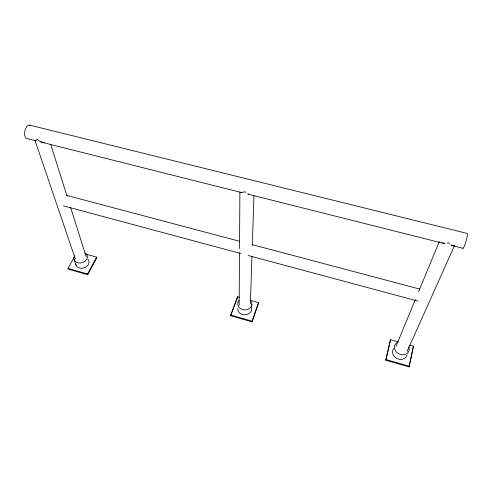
<?xml version="1.0" encoding="UTF-8"?>
<svg xmlns="http://www.w3.org/2000/svg" width="492" height="492" viewBox="0 0 492 492"><rect width="100%" height="100%" fill="white"/><g stroke="black" fill="none" stroke-linecap="round" stroke-linejoin="round"><path stroke-width="0.74" d="M237.538 297.445L237.538 296.731L239.721 297.34M239.149 305.274L239.499 252.414M239.524 248.589L239.899 191.898M250.391 303.755L251.953 256.215M252.304 245.483L253.94 195.644M251.83 304.148L251.646 309.13A6.974 6.045 1.5 0 1 244.352 314.868A6.974 6.045 1.5 0 1 237.722 308.466M237.538 296.731L230.588 315.71L251.972 321.842L258.62 302.654L249.899 300.2M258.62 302.654L251.972 321.842M398.631 341.995L390.5 339.708L385.808 360.23L409.086 366.903L413.421 346.147L409.725 345.107M409.086 366.903L413.421 346.147M385.808 360.23L390.5 339.708M230.588 315.71L237.273 298.146M396.017 346.263L415.322 299.591M418.538 291.811L439.301 241.603M407.019 351.565L454.583 245.434M74.722 256.393L67.982 268.411L68.253 269.149L87.736 274.739L87.496 274.001L96.58 257.125L86.223 254.21M87.736 274.739L96.801 257.87L96.58 257.125M244.032 192.021L244.93 191.64L245.828 192.483M445.039 243.38L442.019 242.765M447.394 243.146L448.636 242.814L449.393 243.651M243.491 192.144L241.16 192.366M35.203 140.528L37.294 139.476L40.473 141.591L44.606 142.692M453.587 245.594L450.912 244.856M29.821 125.153L467.136 233.405A7.724 1.021 -74.2 0 1 466.846 238.011A7.724 1.021 -74.2 0 1 464.343 246.166L463.341 248.06A7.724 1.021 -74.2 0 1 462.806 248.005M36.402 140.909L26.722 138.473A6.845 3.456 -78.4 0 1 25.91 137.994L24.815 135.823A6.845 3.456 -78.4 0 1 26.15 127.569A6.845 3.456 -78.4 0 1 30.615 125.669M40.867 142.034L241.886 192.63M248.583 194.315L444.387 243.602M451.09 245.287L463.003 248.288M66.684 195.392L239.512 241.258M252.125 244.604L419.756 289.093M63.413 205.859L240.723 253.497M248.14 255.496L418.028 301.141M67.982 268.411L87.496 274.001M230.576 315.015L251.996 321.153M386.066 359.578L409.387 366.263M247.685 193.725L249.499 194.463M74.224 259.979L76.026 265.237M34.963 140.269L75.387 259.149M50.682 144.316L67.066 196.222M70.528 207.181L86.217 256.892M250.373 300.175A7.054 6.088 1.4 0 1 249.684 308.263A7.054 6.088 1.4 0 1 240.299 308.521A7.054 6.088 1.4 0 1 238.866 300.495M407.068 354.873A7.552 6.335 25.4 0 1 396.983 358.52A7.552 6.335 25.4 0 1 393.864 348.342M408.827 346.805A7.644 6.384 25 0 1 404.971 354.541A7.644 6.384 25 0 1 395.383 350.673A7.644 6.384 25 0 1 397.622 342.284M87.865 259.063A6.808 5.394 -16.5 0 1 84.593 267.691A6.808 5.394 -16.5 0 1 75.67 263.872M85.024 252.839A6.888 5.424 -16.3 0 1 86.149 260.114A6.888 5.424 -16.3 0 1 77.17 262.593A6.888 5.424 -16.3 0 1 74.526 255.742"/></g></svg>
